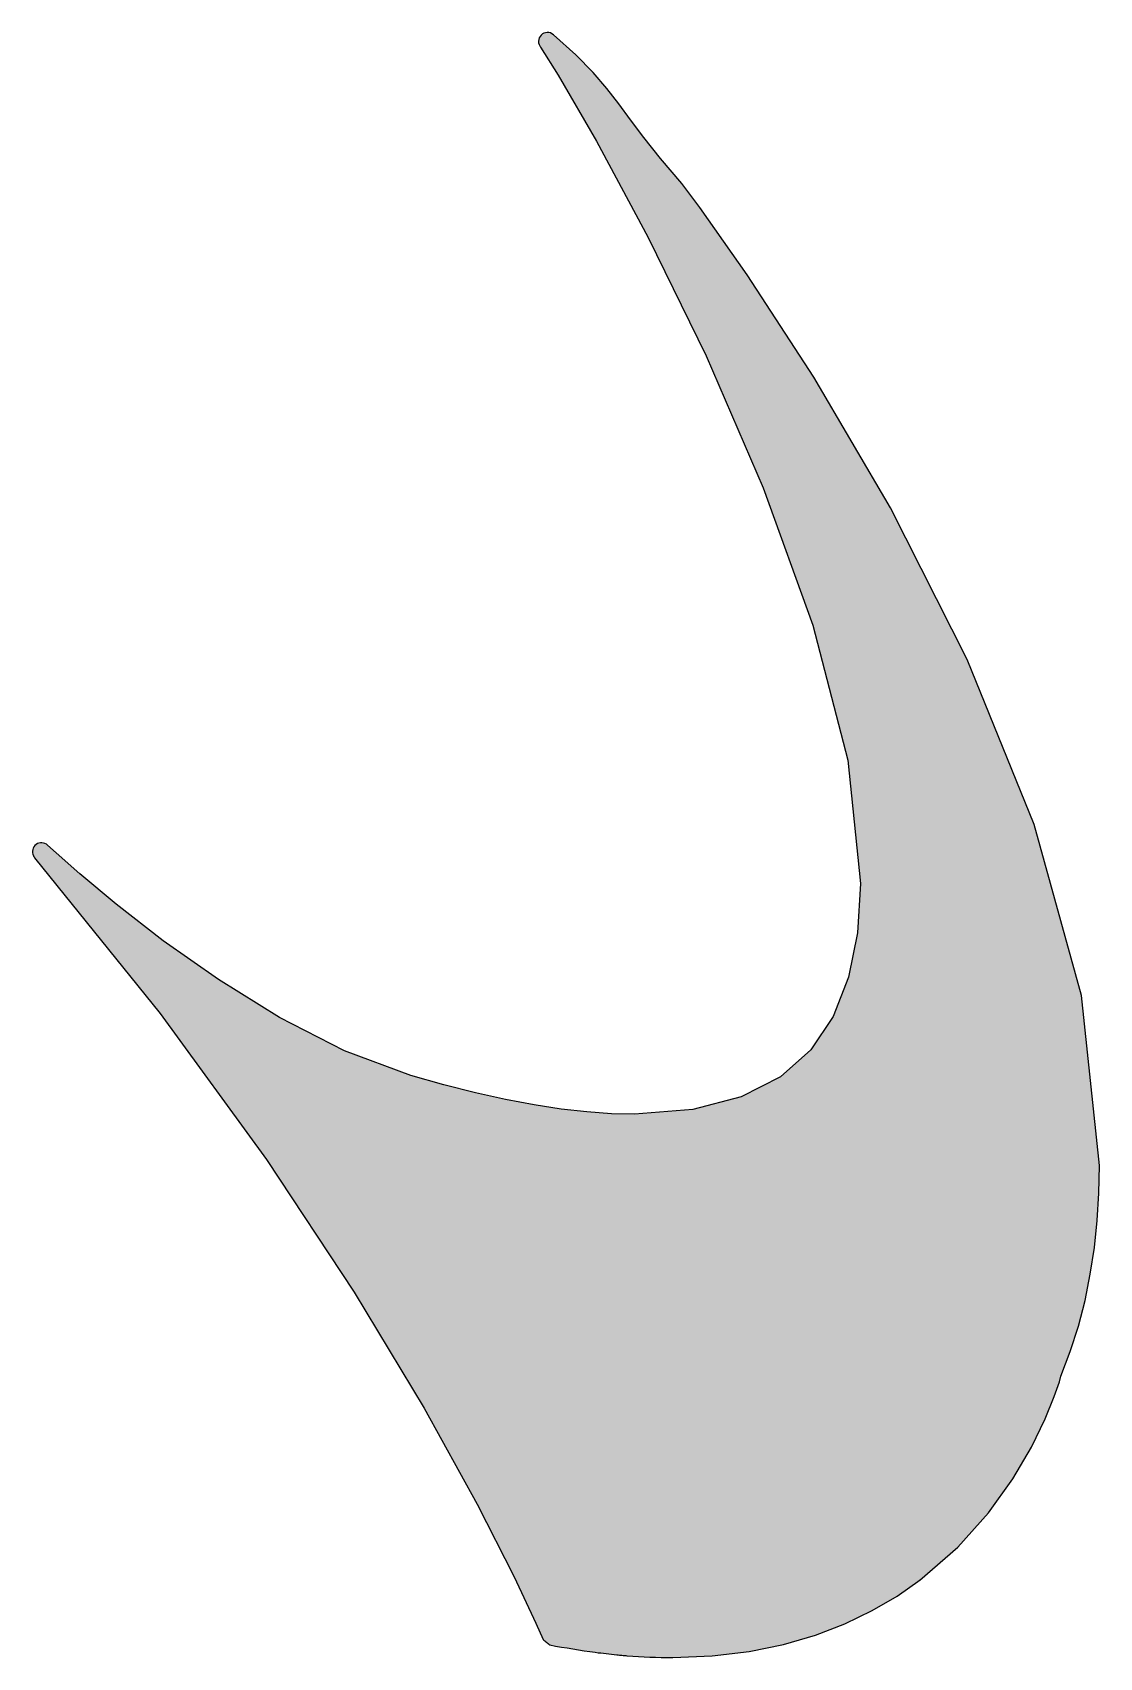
# Model space of a CAD drawing. Extents: x 22.8 to 30.3, y 73.6 to 85.1.
import ezdxf

# ---------------------------------------------------------------- set-up
doc = ezdxf.new("R2010")
doc.units = 0
doc.header["$MEASUREMENT"] = 0
doc.layers.add('H1', color=7, linetype='CONTINUOUS')

msp = doc.modelspace()

# ---------------------------------------------------------------- hatches: boundary and pattern name
at = {"layer": 'H1'}
h = msp.add_hatch(color=21, dxfattribs=at)
h.dxf.hatch_style = 2
h.paths.add_polyline_path([(26.464, 85.054), (26.454, 85.061), (26.444, 85.066), (26.432, 85.069), (26.421, 85.069), (26.409, 85.068), (26.398, 85.064), (26.388, 85.059), (26.379, 85.051), (26.371, 85.042), (26.365, 85.031), (26.361, 85.02), (26.36, 85.009), (26.36, 84.997), (26.363, 84.986), (26.368, 84.975), (26.374, 84.965), (26.499, 84.77), (26.768, 84.304), (27.131, 83.626), (27.54, 82.792), (27.943, 81.863), (28.293, 80.895), (28.538, 79.946), (28.629, 79.076), (28.606, 78.73), (28.544, 78.417), (28.436, 78.141), (28.278, 77.906), (28.064, 77.716), (27.788, 77.574), (27.447, 77.485), (27.035, 77.452), (26.873, 77.456), (26.701, 77.469), (26.519, 77.489), (26.328, 77.518), (26.126, 77.556), (25.915, 77.603), (25.692, 77.659), (25.459, 77.725), (24.993, 77.9), (24.535, 78.134), (24.104, 78.4), (23.715, 78.674), (23.384, 78.931), (23.127, 79.145), (22.961, 79.292), (22.901, 79.346), (22.892, 79.354), (22.882, 79.359), (22.872, 79.362), (22.861, 79.364), (22.85, 79.364), (22.84, 79.362), (22.829, 79.358), (22.819, 79.352), (22.811, 79.344), (22.804, 79.336), (22.799, 79.326), (22.796, 79.316), (22.794, 79.305), (22.794, 79.294), (22.796, 79.283), (22.801, 79.272), (22.801, 79.272), (22.801, 79.272), (22.801, 79.272), (22.801, 79.271), (22.801, 79.271), (22.801, 79.271), (22.801, 79.271), (22.801, 79.271), (22.802, 79.269), (22.803, 79.268), (22.804, 79.266), (22.805, 79.264), (22.806, 79.263), (22.807, 79.261), (22.808, 79.26), (22.809, 79.258), (23.694, 78.161), (24.442, 77.134), (25.06, 76.2), (25.553, 75.383), (25.927, 74.707), (26.188, 74.194), (26.341, 73.869), (26.392, 73.754), (26.397, 73.749), (26.403, 73.745), (26.409, 73.74), (26.415, 73.735), (26.421, 73.73), (26.427, 73.725), (26.433, 73.721), (26.438, 73.716), (26.48, 73.708), (26.521, 73.701), (26.562, 73.694), (26.602, 73.687), (26.642, 73.681), (26.681, 73.675), (26.721, 73.669), (26.759, 73.664), (26.779, 73.661), (26.798, 73.659), (26.817, 73.657), (26.836, 73.655), (26.855, 73.652), (26.874, 73.65), (26.892, 73.648), (26.911, 73.646), (26.92, 73.645), (26.929, 73.644), (26.938, 73.643), (26.947, 73.643), (26.956, 73.642), (26.965, 73.641), (26.974, 73.641), (26.982, 73.64), (27.023, 73.637), (27.064, 73.634), (27.104, 73.632), (27.144, 73.63), (27.184, 73.629), (27.224, 73.628), (27.263, 73.627), (27.301, 73.627), (27.302, 73.627), (27.302, 73.627), (27.303, 73.627), (27.303, 73.627), (27.304, 73.627), (27.304, 73.627), (27.304, 73.627), (27.305, 73.627), (27.583, 73.638), (27.843, 73.669), (28.085, 73.718), (28.31, 73.784), (28.518, 73.864), (28.71, 73.957), (28.887, 74.06), (29.048, 74.173), (29.047, 74.173), (29.047, 74.173), (29.047, 74.173), (29.047, 74.172), (29.047, 74.172), (29.047, 74.172), (29.047, 74.172), (29.047, 74.172), (29.313, 74.403), (29.53, 74.645), (29.702, 74.884), (29.834, 75.109), (29.93, 75.307), (29.993, 75.464), (30.029, 75.569), (30.04, 75.608), (30.106, 75.782), (30.163, 75.96), (30.21, 76.141), (30.247, 76.326), (30.276, 76.514), (30.296, 76.704), (30.308, 76.897), (30.312, 77.092), (30.184, 78.288), (29.851, 79.493), (29.379, 80.655), (28.84, 81.722), (28.3, 82.642), (27.829, 83.364), (27.496, 83.836), (27.369, 84.006), (27.218, 84.183), (27.101, 84.33), (27.007, 84.455), (26.925, 84.568), (26.841, 84.676), (26.744, 84.787), (26.623, 84.911)])

# ---------------------------------------------------------------- linework, layer by layer
msp.add_lwpolyline([(26.464, 85.054), (26.454, 85.061), (26.444, 85.066), (26.432, 85.069), (26.421, 85.069), (26.409, 85.068), (26.398, 85.064), (26.388, 85.059), (26.379, 85.051), (26.371, 85.042), (26.365, 85.031), (26.361, 85.02), (26.36, 85.009), (26.36, 84.997), (26.363, 84.986), (26.368, 84.975), (26.374, 84.965), (26.499, 84.77), (26.768, 84.304), (27.131, 83.626), (27.54, 82.792), (27.943, 81.863), (28.293, 80.895), (28.538, 79.946), (28.629, 79.076), (28.606, 78.73), (28.544, 78.417), (28.436, 78.141), (28.278, 77.906), (28.064, 77.716), (27.788, 77.574), (27.447, 77.485), (27.035, 77.452), (26.873, 77.456), (26.701, 77.469), (26.519, 77.489), (26.328, 77.518), (26.126, 77.556), (25.915, 77.603), (25.692, 77.659), (25.459, 77.725), (24.993, 77.9), (24.535, 78.134), (24.104, 78.4), (23.715, 78.674), (23.384, 78.931), (23.127, 79.145), (22.961, 79.292), (22.901, 79.346), (22.892, 79.354), (22.882, 79.359), (22.872, 79.362), (22.861, 79.364), (22.85, 79.364), (22.84, 79.362), (22.829, 79.358), (22.819, 79.352), (22.811, 79.344), (22.804, 79.336), (22.799, 79.326), (22.796, 79.316), (22.794, 79.305), (22.794, 79.294), (22.796, 79.283), (22.801, 79.272), (22.801, 79.272), (22.801, 79.272), (22.801, 79.272), (22.801, 79.271), (22.801, 79.271), (22.801, 79.271), (22.801, 79.271), (22.801, 79.271), (22.802, 79.269), (22.803, 79.268), (22.804, 79.266), (22.805, 79.264), (22.806, 79.263), (22.807, 79.261), (22.808, 79.26), (22.809, 79.258), (23.694, 78.161), (24.442, 77.134), (25.06, 76.2), (25.553, 75.383), (25.927, 74.707), (26.188, 74.194), (26.341, 73.869), (26.392, 73.754), (26.397, 73.749), (26.403, 73.745), (26.409, 73.74), (26.415, 73.735), (26.421, 73.73), (26.427, 73.725), (26.433, 73.721), (26.438, 73.716), (26.48, 73.708), (26.521, 73.701), (26.562, 73.694), (26.602, 73.687), (26.642, 73.681), (26.681, 73.675), (26.721, 73.669), (26.759, 73.664), (26.779, 73.661), (26.798, 73.659), (26.817, 73.657), (26.836, 73.655), (26.855, 73.652), (26.874, 73.65), (26.892, 73.648), (26.911, 73.646), (26.92, 73.645), (26.929, 73.644), (26.938, 73.643), (26.947, 73.643), (26.956, 73.642), (26.965, 73.641), (26.974, 73.641), (26.982, 73.64), (27.023, 73.637), (27.064, 73.634), (27.104, 73.632), (27.144, 73.63), (27.184, 73.629), (27.224, 73.628), (27.263, 73.627), (27.301, 73.627), (27.302, 73.627), (27.302, 73.627), (27.303, 73.627), (27.303, 73.627), (27.304, 73.627), (27.304, 73.627), (27.304, 73.627), (27.305, 73.627), (27.583, 73.638), (27.843, 73.669), (28.085, 73.718), (28.31, 73.784), (28.518, 73.864), (28.71, 73.957), (28.887, 74.06), (29.048, 74.173), (29.047, 74.173), (29.047, 74.173), (29.047, 74.173), (29.047, 74.172), (29.047, 74.172), (29.047, 74.172), (29.047, 74.172), (29.047, 74.172), (29.313, 74.403), (29.53, 74.645), (29.702, 74.884), (29.834, 75.109), (29.93, 75.307), (29.993, 75.464), (30.029, 75.569), (30.04, 75.608), (30.106, 75.782), (30.163, 75.96), (30.21, 76.141), (30.247, 76.326), (30.276, 76.514), (30.296, 76.704), (30.308, 76.897), (30.312, 77.092), (30.184, 78.288), (29.851, 79.493), (29.379, 80.655), (28.84, 81.722), (28.3, 82.642), (27.829, 83.364), (27.496, 83.836), (27.369, 84.006), (27.218, 84.183), (27.101, 84.33), (27.007, 84.455), (26.925, 84.568), (26.841, 84.676), (26.744, 84.787), (26.623, 84.911), (26.464, 85.054), (26.464, 85.054)], dxfattribs=at)

doc.saveas('drawing.dxf')
